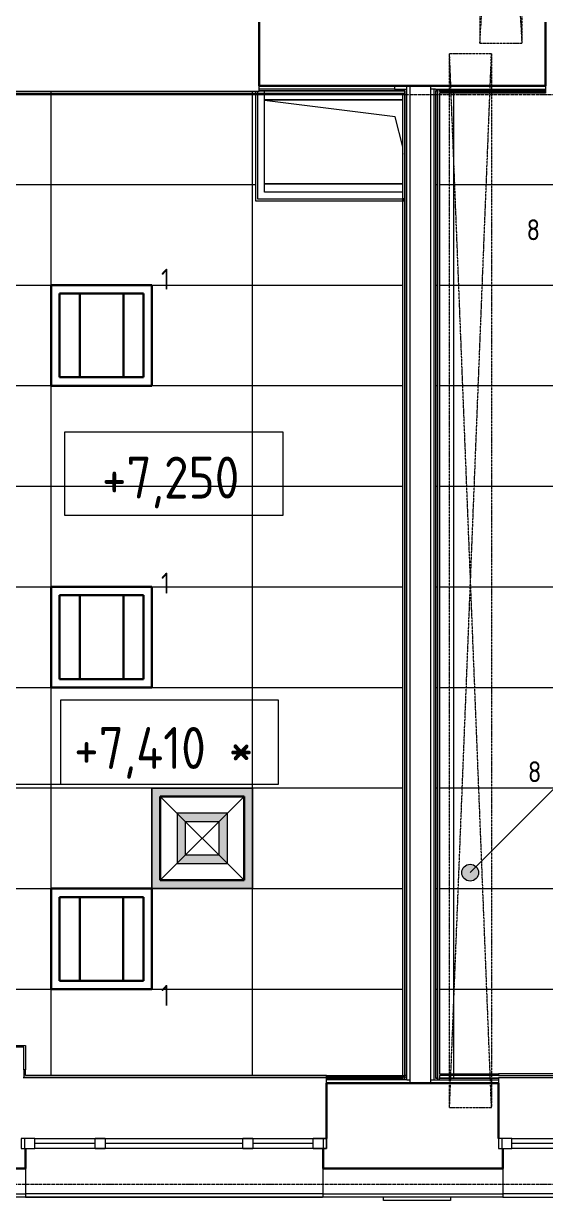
# Model space of a CAD drawing. Header units: millimetres. Extents: x -10474 to 67905, y -3824 to 44223.
# Drawn here: x 13653 to 16764, y 1698 to 8719 of the extents above; entities that cross this region are included whole.
import ezdxf

# ---------------------------------------------------------------- set-up
doc = ezdxf.new("R2010")
doc.units = ezdxf.units.MM
doc.linetypes.add('ADSK_Линия сетки', pattern=[25, 20, -2.5, 0, -2.5])
doc.linetypes.add('ADSK_Штрихпунктирная 2 точки_ш15 п1_5 п1_5 п1_5', pattern=[19.5, 15, -1.5, 0, -1.5, 0, -1.5])
for name, color, linetype, lineweight in [('_ Окна', 7, 'Continuous', 9), ('Аннотация', 7, 'Continuous', 20), ('Обобщенные модели', 7, 'Continuous', 18), ('Окна', 7, 'Continuous', 9), ('Оси', 7, 'Continuous', 9), ('Отметки', 7, 'Continuous', 9), ('Потолки штриховка', 7, 'Continuous', 9), ('Стены внутренние', 7, 'Continuous', 18), ('Стены наружные', 7, 'Continuous', 18), ('Стены несущие', 7, 'Continuous', 30), ('Стены отделка', 7, 'Continuous', 30), ('Стены перегородки', 7, 'Continuous', 30), ('Стены штриховка', 7, 'Continuous', 9), ('Узлы', 7, 'Continuous', 18)]:
    doc.layers.add(name, color=color, linetype=linetype, lineweight=lineweight)
doc.layers.add('Линии', color=7, linetype='Continuous', lineweight=9, true_color=0x00a600)
doc.styles.add('GOST Common_2', font='GOST_Common.ttf', dxfattribs={"width": 0.9, "height": 250})
doc.styles.add('GOST Common_4', font='GOST_Common.ttf', dxfattribs={"width": 0.9, "height": 125})

# ---------------------------------------------------------------- blocks, each defined once
blk = doc.blocks.new('окно трехпол с фрамугой - 1800 и 1820х2300_h___нов_ ок15-V12-План потолков 2-го этажа')
at = {"layer": '_ Окна', "lineweight": 18}
for p, q in [((-910, 75), (-910, 135)), ((-910, 135), (-830, 135)), ((-830, 75), (-910, 75)), ((-830, 135), (-830, 75)), ((-470, 75), (-470, 135)), ((-470, 135), (-410, 135)), ((-410, 75), (-470, 75)), ((-410, 135), (-410, 75)), ((410, 75), (410, 135)), ((410, 135), (470, 135)), ((470, 75), (410, 75)), ((470, 135), (470, 75)), ((830, 135), (830, 75)), ((910, 135), (830, 135)), ((830, 75), (910, 75)), ((910, 75), (910, 135))]:
    blk.add_line(p, q, dxfattribs=at)
at = {"layer": '_ Окна'}
for p, q in [((-890, 75), (-890, 135)), ((-830, 105), (-470, 105)), ((-410, 105), (410, 105)), ((470, 105), (830, 105)), ((890, 75), (890, 135))]:
    blk.add_line(p, q, dxfattribs=at)
at = {"layer": 'Окна'}
for p, q in [((-910, 135), (-910, 75)), ((-830, 135), (-910, 135)), ((-910, 75), (-830, 75)), ((-830, 135), (-470, 135)), ((-470, 75), (-830, 75)), ((-410, 135), (-470, 135)), ((-470, 75), (-410, 75)), ((-410, 135), (410, 135)), ((410, 75), (-410, 75)), ((470, 135), (410, 135)), ((410, 75), (470, 75)), ((470, 135), (830, 135)), ((830, 75), (470, 75)), ((910, 135), (830, 135)), ((830, 75), (910, 75)), ((910, 75), (910, 135))]:
    blk.add_line(p, q, dxfattribs=at)
blk = doc.blocks.new('окно трехпол с фрамугой - 1800 и 1820х2300_h___нов_ ок15-V13-План потолков 2-го этажа')
at = {"layer": '_ Окна', "lineweight": 18}
for p, q in [((-910, 75), (-910, 135)), ((-910, 135), (-830, 135)), ((-830, 75), (-910, 75)), ((-830, 135), (-830, 75)), ((-470, 75), (-470, 135)), ((-470, 135), (-410, 135)), ((-410, 75), (-470, 75)), ((-410, 135), (-410, 75)), ((410, 75), (410, 135)), ((410, 135), (470, 135)), ((470, 75), (410, 75)), ((470, 135), (470, 75)), ((830, 135), (830, 75)), ((910, 135), (830, 135)), ((830, 75), (910, 75)), ((910, 75), (910, 135))]:
    blk.add_line(p, q, dxfattribs=at)
at = {"layer": '_ Окна'}
for p, q in [((-890, 75), (-890, 135)), ((-830, 105), (-470, 105)), ((-410, 105), (410, 105)), ((470, 105), (830, 105)), ((890, 75), (890, 135))]:
    blk.add_line(p, q, dxfattribs=at)
at = {"layer": 'Окна'}
for p, q in [((-910, 135), (-910, 75)), ((-830, 135), (-910, 135)), ((-910, 75), (-830, 75)), ((-830, 135), (-470, 135)), ((-470, 75), (-830, 75)), ((-410, 135), (-470, 135)), ((-470, 75), (-410, 75)), ((-410, 135), (410, 135)), ((410, 75), (-410, 75)), ((470, 135), (410, 135)), ((410, 75), (470, 75)), ((470, 135), (830, 135)), ((830, 75), (470, 75)), ((910, 135), (830, 135)), ((830, 75), (910, 75)), ((910, 75), (910, 135))]:
    blk.add_line(p, q, dxfattribs=at)
blk = doc.blocks.new('GM_Отверстие прямоугольное _в плите_ - Отверстие-3275681-План потолков 2-го этажа')
at = {"layer": 'Обобщенные модели'}
for p, q in [((-405, 250), (-408.2, 250)), ((-408.2, 250), (-405, 250)), ((430, 250), (-395, 250)), ((-395, 250), (430, 250)), ((-408, 82), (-405, 70)), ((-395, 30), (-350, -150)), ((-350, -150), (430, -247.5)), ((-408, -250), (-404.9, -250)), ((-404.9, -250), (-408, -250)), ((-395, -250), (430, -250)), ((430, -250), (-395, -250))]:
    blk.add_line(p, q, dxfattribs=at)
blk = doc.blocks.new('Высотные отметки - Рамка-12095-План потолков 2-го этажа')
at = {"layer": 'Аннотация'}
for p, q in [((-6.5, 0), (-6.5, 5)), ((-6.5, 5), (6.5, 5)), ((6.5, 5), (6.5, 0)), ((6.5, 0), (-6.5, 0))]:
    blk.add_line(p, q, dxfattribs=at)

msp = doc.modelspace()

# ---------------------------------------------------------------- hatches: boundary and pattern name
at = {"layer": 'Отметки'}
h = msp.add_hatch(color=256, dxfattribs=at)
edge = h.paths.add_edge_path()
edge.add_arc((16315.389, 3653.626), 50, 0, 360)
at = {"layer": 'Потолки штриховка', "lineweight": 18}
h = msp.add_hatch(dxfattribs=at)
h.set_pattern_fill('FP_18', color=256, style=0, pattern_type=2)
h.set_pattern_definition([(0, (11417.6, 5358.23), (0, -600), []), (270, (11417.6, 5358.2), (-1200, -7e-14), [])])
h.paths.add_polyline_path([(15926.198, 2430.232), (15926.198, 2433.232), (15923.198, 2433.232), (15923.198, 2430.232)])
h.paths.add_polyline_path([(15928.198, 2428.232), (15928.198, 2430.232), (15926.198, 2430.232)])
h.paths.add_polyline_path([(7572.598, 2610.232), (7570.598, 2608.232), (7572.598, 2608.232)])
h.paths.add_polyline_path([(13654.144, 2430.232), (15913.198, 2430.232), (15913.198, 2433.232), (13654.144, 2433.232), (13654.144, 2613.232), (12619.139, 2613.232), (12619.139, 2433.232), (8024.14, 2433.232), (8024.14, 2613.232), (7585.598, 2613.232), (7585.598, 7926), (7572.598, 7926), (7572.598, 2610.232), (8019.14, 2610.232), (8019.14, 2608.232), (8021.14, 2608.232), (8021.14, 2430.232), (12622.139, 2430.232), (12622.139, 2608.232), (12624.139, 2608.232), (12624.239, 2610.232), (13649.144, 2610.232), (13649.144, 2608.232), (13651.144, 2608.232), (13651.144, 2430.232)])
h.paths.add_polyline_path([(15618.885, 2443.232), (15913.198, 2443.232), (15913.198, 7660.642), (15036.198, 7660.642), (15036.198, 8292.642), (8253.598, 8292.642), (8253.598, 7903), (7595.598, 7903), (7595.598, 2623.232), (8034.14, 2623.232), (8034.14, 2443.232), (12609.139, 2443.232), (12609.139, 2623.232), (13664.144, 2623.232), (13664.144, 2443.232), (15569.114, 2443.232)])
h.paths.add_polyline_path([(15926.198, 2443.232), (15926.198, 7660.642), (15923.198, 7660.642), (15923.198, 2443.232)])
h.paths.add_polyline_path([(8243.598, 7913), (8243.598, 8302.642), (15036.198, 8302.642), (15036.198, 8315.642), (8240.598, 8315.142), (8240.598, 7926), (7595.598, 7926), (7595.598, 7913), (8240.598, 7913)])
h.paths.add_polyline_path([(7570.598, 7926), (7572.598, 7926), (7570.598, 7928)])
h = msp.add_hatch(dxfattribs=at)
h.set_pattern_fill('FP_19', color=256, style=0, pattern_type=2)
h.set_pattern_definition([(0, (19817.3, 5358.23), (0, -600), []), (270, (19817.3, 5358.2), (-1200, -7e-14), [])])
h.paths.add_polyline_path([(16108.198, 2428.232), (16110.198, 2428.232), (16110.198, 2430.232)])
h.paths.add_polyline_path([(24388, 2610.232), (24388, 2608.232), (24389.971, 2608.261)])
h.paths.add_polyline_path([(22073.723, 2430.232), (23697.137, 2430.232), (23697.137, 2608.232), (23699.137, 2608.232), (23699.137, 2610.232), (24388, 2610.232), (24388, 7896.642), (24375, 7896.642), (24375, 2623.232), (23694.137, 2623.232), (23694.137, 2443.232), (19329.141, 2443.232), (19329.141, 2623.232), (18279.14, 2623.232), (18279.14, 2443.232), (16133.198, 2443.232), (16133.198, 2430.232), (18292.14, 2430.232), (18292.14, 2608.232), (18294.14, 2608.232), (18294.162, 2610.232), (19314.141, 2609.645), (19314.141, 2608.232), (19316.141, 2608.232), (19316.141, 2430.232), (22042.313, 2430.232)])
h.paths.add_polyline_path([(16123.198, 2430.232), (16123.198, 8315.642), (16110.198, 8315.642), (16110.198, 2430.232)])
h.paths.add_polyline_path([(23684.137, 2453.232), (23684.137, 2633.232), (24365, 2633.232), (24365, 7883.642), (23944.5, 7883.642), (23945, 7893.642), (24365, 7893.642), (24365, 7896.642), (23945, 7896.642), (23945, 8315.642), (23357, 8315.642), (23357, 8327.642), (23332, 8327.642), (23332, 8315.642), (16133.198, 8315.642), (16133.198, 8312.642), (23357, 8312.642), (23357, 8302.642), (16133.198, 8302.642), (16133.198, 2453.232), (18269.14, 2453.232), (18269.14, 2633.232), (19339.141, 2633.232), (19339.141, 2453.232), (23519.192, 2453.232)])
h.paths.add_polyline_path([(24390, 7896.642), (24390, 7898.642), (24388, 7896.642)])
h.paths.add_polyline_path([(16110.198, 8315.642), (16110.198, 8317.642), (16109.067, 8316.773)])
at = {"layer": 'Узлы', "true_color": 0x939393}
h = msp.add_hatch(color=252, dxfattribs=at)
h.paths.add_polyline_path([(14467.603, 3558.235), (15017.603, 3558.235), (15017.603, 4158.235), (14417.603, 4158.235), (14417.603, 3558.235)])
h.paths.add_polyline_path([(14846.38, 3608.235), (14467.603, 3608.235), (14467.603, 4108.235), (14967.603, 4108.235), (14967.603, 3608.235)])
h.paths.add_polyline_path([(14617.603, 3708.235), (14867.603, 3708.235), (14867.603, 4008.235), (14567.603, 4008.235), (14567.603, 3708.235)])
h.paths.add_polyline_path([(14817.603, 3758.235), (14617.603, 3758.235), (14617.603, 3958.235), (14817.603, 3958.235)])

# ---------------------------------------------------------------- linework, layer by layer
at = {"layer": 'Линии', "color": 7, "linetype": 'ADSK_Штрихпунктирная 2 точки_ш15 п1_5 п1_5 п1_5'}
for p, q in [((16373.248, 12931.358), (16623.248, 8601.567)), ((16373.248, 8601.567), (16623.248, 12931.358)), ((16373.248, 12931.358), (16373.248, 8601.567)), ((16623.248, 12931.358), (16623.248, 8601.567)), ((16373.248, 8601.567), (16623.248, 8601.567)), ((16442.313, 8537.642), (16192.313, 8537.642)), ((16192.313, 2253.428), (16192.313, 8537.642)), ((16192.313, 2253.428), (16442.313, 8537.642)), ((16442.313, 2253.428), (16192.313, 8537.642)), ((16442.313, 8537.642), (16442.313, 2253.428)), ((16192.313, 2253.428), (16442.313, 2253.428))]:
    msp.add_line(p, q, dxfattribs=at)
at = {"layer": 'Линии', "color": 5, "lineweight": 30, "true_color": 0x0000ff}
for p, q in [((13817.603, 7158.235), (14417.603, 7158.235)), ((13817.603, 6558.235), (13817.603, 7158.235)), ((14367.603, 7108.235), (13867.603, 7108.235)), ((13867.603, 7108.235), (13867.603, 6608.235)), ((13987.603, 7108.235), (13987.603, 6608.235)), ((14247.603, 7108.235), (14247.603, 6608.235)), ((14367.603, 6608.235), (14367.603, 7108.235)), ((14417.603, 7158.235), (14417.603, 6558.235)), ((13867.603, 6608.235), (14367.603, 6608.235)), ((14417.603, 6558.235), (13817.603, 6558.235)), ((14967.603, 4108.235), (14467.603, 4108.235)), ((14467.603, 4108.235), (14467.603, 3608.235)), ((14967.603, 3608.235), (14967.603, 4108.235)), ((14467.603, 3608.235), (14967.603, 3608.235)), ((13817.29, 3558.235), (14417.29, 3558.235)), ((13817.29, 2958.235), (13817.29, 3558.235)), ((14417.29, 3558.235), (14417.29, 2958.235)), ((14367.29, 3508.235), (13867.29, 3508.235)), ((13867.29, 3508.235), (13867.29, 3008.235)), ((13987.29, 3508.235), (13987.29, 3008.235)), ((14247.29, 3508.235), (14247.29, 3008.235)), ((14367.29, 3008.235), (14367.29, 3508.235)), ((14417.29, 2958.235), (13817.29, 2958.235)), ((13867.29, 3008.235), (14367.29, 3008.235))]:
    msp.add_line(p, q, dxfattribs=at)
at = {"layer": 'Линии', "color": 1, "lineweight": 30, "true_color": 0xff0000}
for p, q in [((13817.603, 5358.235), (14417.603, 5358.235)), ((13817.603, 4758.235), (13817.603, 5358.235)), ((14417.603, 5358.235), (14417.603, 4758.235)), ((14367.603, 5308.235), (13867.603, 5308.235)), ((13867.603, 5308.235), (13867.603, 4808.235)), ((13987.603, 5308.235), (13987.603, 4808.235)), ((14247.603, 5308.235), (14247.603, 4808.235)), ((14367.603, 4808.235), (14367.603, 5308.235)), ((13867.603, 4808.235), (14367.603, 4808.235)), ((14417.603, 4758.235), (13817.603, 4758.235))]:
    msp.add_line(p, q, dxfattribs=at)
at = {"layer": 'Линии', "color": 7, "lineweight": 18}
for p, q in [((14417.603, 4158.235), (15017.603, 4158.235)), ((14417.603, 3558.235), (14417.603, 4158.235)), ((15017.603, 4158.235), (15017.603, 3558.235)), ((14467.603, 4108.235), (14967.603, 3608.235)), ((14967.603, 4108.235), (14467.603, 3608.235)), ((15017.603, 3558.235), (14417.603, 3558.235))]:
    msp.add_line(p, q, dxfattribs=at)
at = {"layer": 'Линии', "color": 7}
for p, q in [((15017.603, 4158.235), (14417.603, 4158.235)), ((14417.603, 4158.235), (14417.603, 3558.235)), ((15017.603, 3558.235), (15017.603, 4158.235)), ((14467.603, 3608.235), (14467.603, 4108.235)), ((14467.603, 4108.235), (14967.603, 4108.235)), ((14967.603, 4108.235), (14967.603, 3608.235)), ((14567.603, 4008.235), (14567.603, 3708.235)), ((14867.603, 4008.235), (14567.603, 4008.235)), ((14867.603, 3708.235), (14867.603, 4008.235)), ((14617.603, 3958.235), (14817.603, 3958.235)), ((14617.603, 3758.235), (14617.603, 3958.235)), ((14817.603, 3958.235), (14817.603, 3758.235)), ((14817.603, 3758.235), (14617.603, 3758.235)), ((14567.603, 3708.235), (14867.603, 3708.235)), ((14967.603, 3608.235), (14467.603, 3608.235)), ((14417.603, 3558.235), (15017.603, 3558.235))]:
    msp.add_line(p, q, dxfattribs=at)
at = {"layer": 'Оси', "linetype": 'ADSK_Линия сетки'}
for p, q in [((-9674.401, 8295), (56004.853, 8295)), ((-9674.401, 1795), (50122.26, 1795))]:
    msp.add_line(p, q, dxfattribs=at)
at = {"layer": 'Отметки', "lineweight": 20}
for p, q in [((13555.722, 4182.137), (14135.053, 4182.137)), ((14135.053, 4182.137), (14523.467, 4182.137)), ((16315.389, 3653.626), (16864.561, 4202.798))]:
    msp.add_line(p, q, dxfattribs=at)
at = {"layer": 'Отметки'}
msp.add_circle((16315.389, 3653.626), 50, dxfattribs=at)
at = {"layer": 'Стены внутренние'}
for p, q in [((15048.198, 8315.642), (15048.198, 8302.642)), ((15048.198, 8292.692), (15048.198, 7672.642)), ((15088.198, 8302.642), (15088.198, 8315.642)), ((15088.198, 7712.642), (15088.198, 8292.642)), ((15048.198, 7672.642), (15913.198, 7672.642)), ((15913.198, 7712.642), (15088.198, 7712.642)), ((15926.403, 7712.642), (15923.198, 7712.642)), ((13654.144, 2478.232), (13654.144, 2433.232)), ((13664.144, 2443.232), (13664.144, 2478.232)), ((13654.144, 2433.232), (15459.144, 2433.232)), ((15459.144, 2443.232), (13664.144, 2443.232)), ((18269.14, 2453.232), (16484.14, 2453.232)), ((16484.14, 2443.232), (18279.14, 2443.232))]:
    msp.add_line(p, q, dxfattribs=at)
at = {"layer": 'Стены наружные'}
for p, q in [((13538.198, 8315.642), (15058.198, 8315.642)), ((15036.198, 8315.642), (15036.198, 8302.642)), ((15036.198, 8292.772), (15036.198, 7660.642)), ((15036.198, 7660.642), (15913.198, 7660.642)), ((15926.198, 7672.642), (15918.198, 7672.642)), ((15918.198, 7660.642), (15918.198, 7672.642)), ((15918.198, 7660.642), (15926.198, 7660.642)), ((15926.198, 7672.642), (15926.198, 7660.642)), ((15459.144, 2430.232), (13651.144, 2430.232)), ((18292.14, 2430.232), (16484.14, 2430.232)), ((15439.144, 1738.232), (13664.144, 1738.232)), ((13664.144, 1718.232), (13664.144, 1717.232)), ((15439.144, 1718.232), (13664.144, 1718.232)), ((13664.144, 1717.232), (15434.007, 1717.232)), ((15434.007, 1717.232), (15434.007, 1718.232)), ((18284.14, 1738.232), (16509.14, 1738.232)), ((16509.14, 1718.232), (18284.14, 1718.232)), ((16529.01, 1718.232), (16529.01, 1717.232)), ((16529.01, 1717.232), (18283.14, 1717.232))]:
    msp.add_line(p, q, dxfattribs=at)
at = {"layer": 'Стены несущие'}
for p, q in [((15058.198, 8347.642), (15058.198, 8727.642)), ((16764, 8727.642), (16764, 8347.642)), ((15058.198, 8347.642), (16764, 8347.642)), ((15459.144, 2068.232), (15459.144, 2398.232)), ((15459.144, 2398.232), (16484.14, 2398.232)), ((16484.14, 2398.232), (16484.14, 2068.232)), ((13664.144, 2008.232), (13664.144, 1888.232)), ((15439.144, 1888.232), (15439.144, 2008.232)), ((16509.14, 2008.232), (16509.14, 1888.232)), ((12604.139, 1888.232), (13664.144, 1888.232)), ((15439.144, 1888.232), (16509.14, 1888.232))]:
    msp.add_line(p, q, dxfattribs=at)
at = {"layer": 'Стены отделка', "lineweight": 9}
for p, q in [((8243.598, 8302.642), (15923.198, 8302.642)), ((15913.198, 8292.642), (8243.598, 8292.642)), ((15058.198, 8315.642), (15058.198, 8347.642)), ((15926.198, 8315.642), (15058.198, 8315.642)), ((15865, 8347.642), (15865, 8327.642)), ((15865, 8327.642), (15938.198, 8327.642)), ((15913.198, 2430.232), (15913.198, 8292.642)), ((15923.198, 8302.642), (15923.198, 2430.232)), ((15926.198, 2443.232), (15926.198, 8315.642)), ((15938.198, 2418.232), (15938.198, 8347.642)), ((16108.198, 8327.642), (16078.198, 8327.642)), ((16098.198, 8327.642), (16098.198, 2418.232)), ((16110.198, 8315.642), (16110.198, 2430.232)), ((16123.198, 8315.642), (16110.198, 8315.642)), ((16123.198, 2430.232), (16123.198, 8315.642)), ((16764, 8315.642), (16133.198, 8315.642)), ((16133.198, 8315.642), (16133.198, 8312.642)), ((16133.198, 8312.642), (16764, 8312.642)), ((16133.198, 8302.642), (16133.198, 2453.232)), ((16764, 8302.642), (16133.198, 8302.642)), ((16764, 8347.642), (16764, 8315.642)), ((16764, 8312.642), (16764, 8302.642)), ((12609.139, 2623.232), (13664.144, 2623.232)), ((13654.144, 2613.232), (12619.139, 2613.232)), ((13654.144, 2478.232), (13654.144, 2613.232)), ((13664.144, 2623.232), (13664.144, 2478.232)), ((13664.144, 2478.232), (13654.144, 2478.232)), ((15459.144, 2433.232), (15459.144, 2443.232)), ((15459.144, 2443.232), (15926.198, 2443.232)), ((15926.198, 2433.232), (15459.144, 2433.232)), ((15459.144, 2398.232), (15459.144, 2430.232)), ((15459.144, 2430.232), (15913.198, 2430.232)), ((15923.198, 2430.232), (15926.198, 2430.232)), ((15926.198, 2430.232), (15926.198, 2433.232)), ((15938.198, 2418.232), (15958.198, 2418.232)), ((16078.198, 2418.232), (16108.198, 2418.232)), ((16110.198, 2430.232), (16123.198, 2430.232)), ((16133.198, 2453.232), (16484.14, 2453.232)), ((16133.198, 2443.232), (16133.198, 2430.232)), ((16484.14, 2443.232), (16133.198, 2443.232)), ((16133.198, 2430.232), (16484.14, 2430.232)), ((16484.14, 2418.232), (16483.14, 2418.232)), ((16484.14, 2453.232), (16484.14, 2443.232)), ((16484.14, 2430.232), (16484.14, 2398.232)), ((13664.144, 1888.232), (13664.144, 1718.232)), ((15439.144, 1718.232), (15439.144, 1888.232)), ((16509.14, 1888.232), (16509.14, 1718.232)), ((12604.139, 1738.232), (13664.144, 1738.232)), ((13664.144, 1718.232), (12604.139, 1718.232)), ((15439.144, 1738.232), (16509.14, 1738.232)), ((16509.14, 1718.232), (15439.144, 1718.232)), ((15798.198, 1698.232), (15798.198, 1718.232)), ((16198.198, 1698.232), (15798.198, 1698.232)), ((16198.198, 1718.232), (16198.198, 1698.232))]:
    msp.add_line(p, q, dxfattribs=at)
at = {"layer": 'Стены перегородки', "lineweight": 18}
for p, q in [((15958.198, 2398.232), (15958.198, 8347.642)), ((16078.198, 8347.642), (16078.198, 2398.232))]:
    msp.add_line(p, q, dxfattribs=at)
at = {"layer": 'Стены штриховка'}
for p, q in [((15865, 8327.642), (15058.198, 8327.642)), ((15928.198, 8317.642), (15058.198, 8317.642)), ((15928.198, 2443.232), (15928.198, 8317.642)), ((16108.198, 8327.642), (16764, 8327.642)), ((16108.198, 8317.642), (16108.198, 2428.232)), ((16123.198, 8317.642), (16108.198, 8317.642)), ((16123.198, 8327.642), (16123.198, 8315.642)), ((16133.198, 8327.642), (16133.198, 8315.642)), ((16764, 8317.642), (16133.198, 8317.642)), ((15459.144, 2428.232), (15913.198, 2428.232)), ((15938.198, 2418.232), (15459.144, 2418.232)), ((15913.198, 2418.232), (15913.198, 2430.232)), ((15923.198, 2418.232), (15923.198, 2430.232)), ((15923.198, 2428.232), (15928.198, 2428.232)), ((15938.198, 2443.232), (15926.198, 2443.232)), ((15938.198, 2433.232), (15926.198, 2433.232)), ((15928.198, 2428.232), (15928.198, 2433.232)), ((16108.198, 2428.232), (16123.198, 2428.232)), ((16108.198, 2418.232), (16483.14, 2418.232)), ((16123.198, 2418.232), (16123.198, 2430.232)), ((16133.198, 2418.232), (16133.198, 2430.232)), ((16133.198, 2428.232), (16484.14, 2428.232))]:
    msp.add_line(p, q, dxfattribs=at)

# ---------------------------------------------------------------- block references
at = {"layer": 'Обобщенные модели', "rotation": 180}
msp.add_blockref('GM_Отверстие прямоугольное _в плите_ - Отверстие-3275681-План потолков 2-го этажа', (15518.198, 8012.796), dxfattribs=at)
at = {"layer": 'Окна', "rotation": 180}
for name, p in [('окно трехпол с фрамугой - 1800 и 1820х2300_h___нов_ ок15-V13-План потолков 2-го этажа', (14549.144, 2143.232)), ('окно трехпол с фрамугой - 1800 и 1820х2300_h___нов_ ок15-V12-План потолков 2-го этажа', (17394.14, 2143.232))]:
    msp.add_blockref(name, p, dxfattribs=at)
at = {"layer": 'Отметки', "lineweight": 20, "xscale": 99.99999999999993, "yscale": 99.99999999999993, "zscale": 99.99999999999993}
msp.add_blockref('Высотные отметки - Рамка-12095-План потолков 2-го этажа', (14548.661, 5783.425), dxfattribs=at)
at = {"layer": 'Отметки', "lineweight": 20, "extrusion": (0, 0, -1), "xscale": 99.99999999999993, "yscale": 99.99999999999993, "zscale": 99.99999999999993}
msp.add_blockref('Высотные отметки - Рамка-12095-План потолков 2-го этажа', (-14523.467, 4182.137), dxfattribs=at)

# ---------------------------------------------------------------- texts
at = {"layer": 'Аннотация', "lineweight": 9, "char_height": 125, "width": 175.5, "attachment_point": 5, "line_spacing_factor": 1.022766, "style": 'GOST Common_4'}
for s, insert in [('\\pt180,360,540,720,900,1080,1260,1440,1620,1800,1980,2160,2340,2520,2700,2880,3060,3240,3420,3600,3780,3960,4140,4320,4500,4680,4860,5040,5220,5400,5580,5760;8 ', (16691.798, 7488.283)), ('\\pt180,360,540,720,900,1080,1260,1440,1620,1800,1980,2160,2340,2520,2700,2880,3060,3240,3420,3600,3780,3960,4140,4320,4500,4680,4860,5040,5220,5400,5580,5760;1 ', (14498.893, 7193.63)), ('\\pt180,360,540,720,900,1080,1260,1440,1620,1800,1980,2160,2340,2520,2700,2880,3060,3240,3420,3600,3780,3960,4140,4320,4500,4680,4860,5040,5220,5400,5580,5760;1 ', (14498.893, 5380.732)), ('\\pt180,360,540,720,900,1080,1260,1440,1620,1800,1980,2160,2340,2520,2700,2880,3060,3240,3420,3600,3780,3960,4140,4320,4500,4680,4860,5040,5220,5400,5580,5760;8 ', (16699.573, 4255.534)), ('\\pt180,360,540,720,900,1080,1260,1440,1620,1800,1980,2160,2340,2520,2700,2880,3060,3240,3420,3600,3780,3960,4140,4320,4500,4680,4860,5040,5220,5400,5580,5760;1 ', (14498.893, 2921.32))]:
    msp.add_mtext(s, dxfattribs=dict(at, insert=insert))
at = {"layer": 'Отметки', "lineweight": 20, "char_height": 250, "attachment_point": 1, "line_spacing_factor": 1.022761, "style": 'GOST Common_2'}
for s, insert, width in [('+7,250', (14119.985, 6135.286), 1028.82257), ('+7,410 *', (13954.201, 4522.214), 1282.25687)]:
    msp.add_mtext(s, dxfattribs=dict(at, insert=insert, width=width))

doc.saveas('drawing.dxf')
